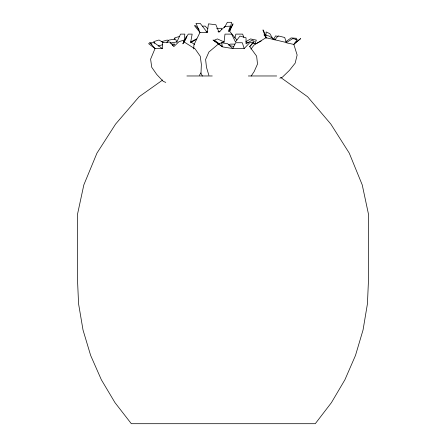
<?xml version="1.0" encoding="UTF-8"?>
<svg xmlns="http://www.w3.org/2000/svg" width="446" height="446" viewBox="0 0 446 446"><rect width="100%" height="100%" fill="white"/><g stroke="black" fill="none" stroke-linecap="round" stroke-linejoin="round"><path stroke-width="0.67" d="M193.798 48.948L193.887 44.94L199.975 32.458L196.011 23.415L200.26 23.415L207.239 32.458L199.975 32.458L194.439 25.606L195.443 25.628L199.011 29.559M151.935 44.126L149.594 42.744L148.674 43.714L155.041 48.542L162.305 48.542L162.483 42.403L169.92 42.063L173.834 46.607L179.063 41.612L184.349 40.012L182.871 43.875L186.356 37.804L186.495 36.065L184.126 41.941L195.209 49.021L200.248 56.246L201.358 64.363L201.018 72.815L199.39 75.324M250.942 49.027L254.22 44.895L265.861 37.815L265.916 36.511M265.978 35.206L266.117 31.939L269.869 33.679L273.108 39.198M184.126 41.941L184.822 34.113L180.58 34.113L176.861 41.941L170.077 43.078M207.239 32.458L208.472 23.844L215.875 24.747L218.947 32.118L224.951 26.437L230.381 26.152L228.24 31.633L232.645 24.937L233.002 23.805L229.673 31.292L236.882 40.056M229.673 31.292L231.585 22.3L227.337 22.3L224.383 27.697M234.864 38.027L235.873 34.113L242.641 34.113L243.8 37.375M174.124 39.627L174.804 37.804L179.738 36.41M254.95 43.775L256.333 40.134L250.535 38.925L245.952 41.629M295.832 39.504L296.484 38.278L291.076 37.938L285.814 41.723M183.953 41.941L188.212 34.113L192.159 34.113L190.71 41.941L194.668 44.416M273.738 39.198L275.595 35.886L278.243 36.527M251.176 76.049L254.181 71.527L257.509 64.04L256.645 56.179L249.682 46.607L253.629 42.063L250.011 42.403L244.191 48.542L232.801 48.542L222.459 46.886L221.617 42.744L227.661 43.714L232.801 48.542L235.65 42.738L242.306 42.738L244.191 48.542M166.81 42.788L168.789 40.134L175.451 38.925L177.029 42.309M274.948 39.75L278.092 35.886L284.715 37.486L286.282 42.482L266.491 37.815M249.682 46.607L254.365 41.612L252.246 40.012L246.064 43.875L246.025 37.804L239.948 36.065L235.449 41.941L231.641 34.113L224.985 34.113L224.065 41.941L218.568 43.875L208.934 51.987L205.606 59.474L206.476 67.329L208.895 75.324M294.226 43.591L300.632 38.618L293.847 44.416L286.756 42.9M162.74 79.968L139.091 96.749L115.581 124.099L96.966 153.106L83.831 184.906L77.392 214.794L77.392 277.278L78.574 303.798L83.017 329.979L90.649 355.429L101.359 379.769L114.984 402.638L131.325 423.7L315.272 423.7L331.428 402.638L344.909 379.769L355.495 355.429L363.044 329.979L367.437 303.798L368.608 277.278L368.608 214.794L362.241 184.906L349.251 153.106L330.843 124.099L307.589 96.749L280.841 77.571M286.109 42.76L292.743 38.618L297.27 39.588L293.847 44.416L297.136 55.02L295.168 63.142L289.426 70.368L282.29 77.264L279.832 78.201M190.537 42.749L195.142 40.134L196.508 38.925L190.593 41.996M261.228 40.976L255.775 43.875L251.895 43.145M158.23 46.022L162.751 44.656M172.457 45.33L174.247 44.79L174.687 44.109L171.961 44.109M161.814 41.612L167.3 40.012L168.348 40.781M202.333 26.208L205.054 26.069L207.875 28.851M206.058 31.878L207.384 31.805M218.306 31.861L220.034 31.677L217.994 31.677M216.695 28.444L221.445 28.26L221.801 29.397M234.763 44.109L230.493 44.109L228.553 44.79L229.746 45.693L233.492 46.373M186.896 75.971L212.251 75.971M248.338 75.971L276.682 75.971M246.08 42.058L248.662 42.543M165.784 82.382L163.247 81.389L156.758 74.493L151.724 67.262L150.609 59.145L155.041 48.542L150.029 42.738L154.277 42.738L162.305 48.542M224.254 42.024L217.369 38.925L214.481 40.134L219.399 43.953M163.035 42.47L159.01 40.012L153.725 41.612L154.584 43.273M274.926 39.9L269.016 36.014L263.948 34.799L266.803 38.183M200.828 72.96L202.373 76.043M265.498 35.407L263.257 29.988L262.889 29.988L265.861 37.815M218.568 43.875L213.037 40.012L222.192 46.607L218.568 43.875"/></g></svg>
